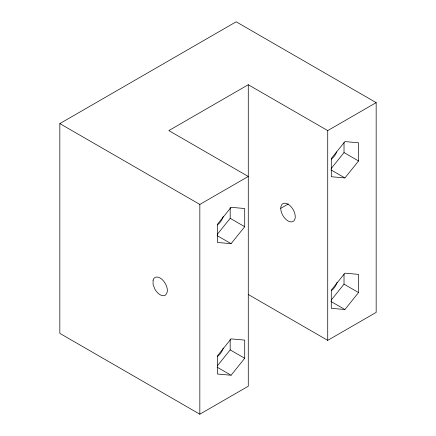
<?xml version="1.0" encoding="UTF-8"?>
<svg xmlns="http://www.w3.org/2000/svg" width="436" height="436" viewBox="0 0 436 436"><rect width="100%" height="100%" fill="white"/><g stroke="black" fill="none" stroke-linecap="round" stroke-linejoin="round"><path stroke-width="0.65" d="M217.4 234.219L230.181 218.316L230.181 207.541M231.08 243.67L244.716 226.709L244.716 208.528L231.08 207.307L217.444 224.273L217.444 242.449L231.08 243.67L217.128 235.614M331.24 168.492L344.02 152.589L344.02 142.49M344.92 177.943L358.555 160.982L358.555 142.801L344.92 141.586L331.289 158.546L331.289 176.727L344.92 177.943L330.968 169.887M217.4 365.793L230.181 349.895L230.181 339.121M231.08 375.243L244.716 358.283L244.716 340.102L231.08 338.886L217.444 355.847L217.444 374.028L231.08 375.243L217.128 367.188M331.24 300.066L344.02 284.168L344.02 274.07M344.92 309.522L358.555 292.556L358.555 274.38L344.92 273.159L331.289 290.12L331.289 308.301L344.92 309.522L330.968 301.467M376.164 102.629L327.725 130.598L248.275 84.731L248.275 386.231L199.835 414.2L59.836 333.371L59.836 123.606L236.165 21.8L376.164 102.629L376.164 312.394L327.725 340.363L248.275 294.496M248.275 84.731L168.83 130.598L248.275 176.466L199.835 204.435L59.836 123.606M280.735 208.354A10.279 5.935 60 0 1 291.635 207.378A10.279 5.935 60 0 1 291.635 221.908A10.279 5.935 60 0 1 280.735 208.354L288.332 203.961M344.02 152.589L358.555 160.982M230.181 218.316L244.716 226.709M344.02 284.168L358.555 292.556M230.181 349.895L244.716 358.283M327.725 130.598L327.725 340.363M199.835 204.435L199.835 414.2M337.099 282.283A10.279 5.935 -60 0 1 331.338 290.719M336.679 151.935A10.279 5.935 -60 0 1 331.338 159.145M223.259 216.436A10.279 5.935 -60 0 1 217.493 224.872M223.259 348.01A10.279 5.935 -60 0 1 217.493 356.446M153.09 280.157L153.09 284.501L154.971 289.351A10.279 5.935 60 0 0 165.249 295.281C169.473 291.564 166.568 284.942 163.745 281.215A10.279 5.935 60 0 0 154.971 277.481L153.815 278.555L153.09 280.157"/></g></svg>
